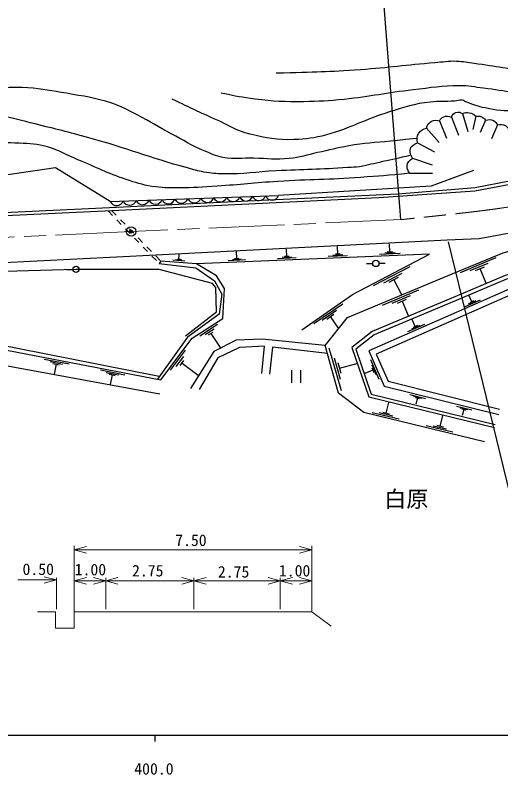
# Model space of a CAD drawing. Units: millimetres, scale not verified, with parts at other scales. Extents: x 40000 to 680000, y 20000 to 380000.
# Drawn here: x 445840 to 522871, y 198715 to 319238 of the extents above; entities that cross this region are included whole.
import ezdxf
from ezdxf.enums import TextEntityAlignment as Align

# ---------------------------------------------------------------- set-up
doc = ezdxf.new("R2010")
doc.units = ezdxf.units.MM
doc.header["$LTSCALE"] = 1000
doc.header["$PDMODE"] = 32
doc.header["$PDSIZE"] = 500
doc.linetypes.add('CHAIN', pattern=[18.5, 12, -1.5, 3.5, -1.5])
for name, color, linetype, lineweight in [('M-BGD', 7, 'Continuous', 25), ('M-BMK', 2, 'CHAIN', 13), ('M-BMK-SRVR', 3, 'Continuous', 25), ('M-STR-HTXT', 7, 'Continuous', 13), ('M-STR-STRC', 7, 'Continuous', 25), ('M-TTL-BAND', 7, 'Continuous', 25)]:
    doc.layers.add(name, color=color, linetype=linetype, lineweight=lineweight)
doc.styles.add('ＭＳ ゴシック', font='')
doc.styles.get('ＭＳ ゴシック').set_extended_font_data('MS Gothic')

msp = doc.modelspace()

# ---------------------------------------------------------------- linework, layer by layer
at = {"layer": 'M-BGD'}
for p, q in [((507037, 286802), (502860, 339773)), ((515028, 303079), (516156, 300225)), ((516803, 303635), (517617, 300781)), ((518913, 303194), (518417, 301077)), ((520463, 302595), (519599, 300625)), ((511063, 301322), (513096, 299025)), ((513132, 302452), (514261, 299720)), ((522341, 301819), (521408, 299633)), ((509672, 299009), (512348, 297582)), ((508889, 296557), (512000, 295512)), ((508437, 294158), (512017, 294173)), ((460921, 289695), (487610, 290632)), ((460577, 288191), (461273, 287473)), ((461172, 288220), (461868, 287502)), ((461969, 286755), (462665, 286037)), ((462565, 286784), (463261, 286066)), ((463361, 285319), (464057, 284601)), ((463957, 285348), (464653, 284630)), ((464753, 283883), (465450, 283166)), ((465349, 283912), (466045, 283195)), ((514343, 283552), (468189, 281167)), ((466146, 282448), (466842, 281730)), ((466741, 282477), (467438, 281759)), ((488921, 280962), (488873, 282136)), ((497013, 281315), (496962, 282553)), ((505271, 281675), (505217, 282980)), ((468189, 281167), (406225, 277977)), ((467538, 281012), (468234, 280294)), ((468134, 281041), (468830, 280323)), ((471815, 280483), (471874, 281258)), ((480992, 280616), (480946, 281726)), ((489661, 280846), (488194, 280785)), ((489288, 280977), (488555, 280947)), ((498575, 281069), (495478, 280941)), ((497794, 281192), (496246, 281128)), ((497400, 281331), (496626, 281299)), ((506916, 281416), (503653, 281281)), ((506093, 281546), (504462, 281478)), ((505679, 281692), (504863, 281658)), ((472769, 280214), (470830, 280363)), ((472292, 280349), (471323, 280423)), ((472057, 280464), (471572, 280501)), ((482391, 280396), (479616, 280281)), ((481692, 280506), (480304, 280448)), ((481339, 280630), (480645, 280602)), ((490401, 280729), (487467, 280607)), ((501548, 279845), (502548, 279845)), ((504548, 279845), (503548, 279845)), ((516474, 278415), (522151, 280782)), ((518011, 278723), (520850, 279907)), ((453988, 278910), (454988, 278910)), ((456988, 278910), (455988, 278910)), ((502689, 276324), (508499, 279370)), ((518839, 278735), (520259, 279327)), ((519549, 279031), (520496, 276760)), ((504294, 276795), (507199, 278318)), ((505172, 276885), (506625, 277647)), ((505899, 277266), (507117, 274942)), ((504093, 273247), (509843, 275647)), ((505650, 273560), (508525, 274760)), ((506489, 273572), (507927, 274172)), ((507208, 273872), (508168, 271572)), ((519572, 274047), (517168, 272989)), ((518918, 273903), (517716, 273374)), ((518264, 273758), (517841, 274720)), ((518565, 273891), (517964, 273626)), ((493220, 270295), (497788, 273462)), ((494520, 270859), (496804, 272442)), ((517119, 272640), (501954, 265965)), ((495250, 271026), (496392, 271818)), ((495821, 271422), (497087, 269595)), ((475104, 268388), (477915, 270216)), ((510769, 270173), (508062, 268981)), ((510033, 270010), (508680, 269414)), ((509297, 269848), (508820, 270930)), ((509635, 269997), (508958, 269699)), ((475990, 268564), (477395, 269478)), ((476524, 268511), (477226, 268968)), ((476875, 268739), (478338, 266491)), ((497578, 259625), (495663, 266412)), ((470471, 262931), (472881, 266102)), ((450412, 264663), (454392, 263899)), ((451369, 264273), (453359, 263891)), ((451828, 263978), (452823, 263787)), ((471391, 263483), (472596, 265068)), ((472009, 263638), (472612, 264431)), ((472310, 264034), (474847, 262106)), ((497439, 261418), (496481, 264811)), ((497539, 262362), (497060, 264059)), ((497299, 263210), (500014, 263976)), ((502208, 264616), (503549, 261495)), ((452326, 263883), (452020, 262291)), ((459364, 262943), (463220, 262202)), ((489651, 262895), (489651, 260895)), ((491151, 260895), (491151, 262895)), ((502566, 262921), (501318, 262385)), ((502387, 263769), (503058, 262208)), ((502399, 263311), (502734, 262531)), ((460291, 262565), (462219, 262195)), ((460736, 262280), (461700, 262094)), ((461218, 262187), (460921, 260644)), ((508445, 259060), (510948, 258440)), ((509040, 258780), (510291, 258470)), ((509321, 258577), (509947, 258422)), ((509634, 258500), (509386, 257499)), ((504696, 256081), (505113, 257802)), ((515823, 257231), (518281, 256622)), ((516407, 256956), (517636, 256652)), ((516684, 256757), (517298, 256605)), ((506743, 255129), (502441, 256171)), ((505719, 255605), (503568, 256126)), ((505234, 255950), (504158, 256211)), ((513258, 254003), (513671, 255708)), ((516991, 256681), (516747, 255698)), ((515287, 253060), (511024, 254093)), ((514273, 253532), (512141, 254048)), ((513791, 253874), (512726, 254132))]:
    msp.add_line(p, q, dxfattribs=at)
for points in [[(562431, 301334), (549939, 297822), (536949, 294770), (518777, 291310), (503520, 290275), (461172, 288220), (435257, 286958), (388212, 284846), (350338, 283124), (321420, 281755), (291893, 280394), (251627, 278251), (218481, 277818)], [(549264, 298204), (535131, 295026), (518794, 291826), (506549, 290844), (487178, 289927), (461894, 288722), (435079, 287436), (423173, 286902), (387973, 285315), (357000, 283863), (336985, 282894), (329412, 282555)], [(460921, 289695), (452216, 295020), (438863, 293049), (422988, 286894)], [(518520, 294579), (511819, 292086), (487610, 290632)], [(561331, 293631), (543210, 288134), (519453, 283735), (514343, 283552)], [(515165, 278194), (523228, 281557), (525744, 282206), (529601, 283049), (533995, 283304), (537971, 284151), (546231, 286295), (562911, 292176)], [(561623, 287709), (543798, 281536), (536825, 280319), (529400, 279332), (523572, 277954), (516558, 274985)], [(561833, 287101), (543960, 280910), (536923, 279682), (529517, 278698), (523773, 277339), (516809, 274391)], [(563695, 285476), (544915, 279450), (535420, 277520), (528769, 276868), (524178, 275747), (517119, 272640)], [(571035, 265426), (564859, 283313), (563190, 284278), (543353, 277953), (534432, 276310), (525785, 275449), (503092, 265476), (504988, 261146), (522638, 256729)], [(511551, 281309), (474611, 279772), (468942, 280207)], [(491307, 269334), (499359, 274916), (511551, 281309)], [(468942, 280207), (468680, 279834), (474484, 279131), (477429, 277108), (478600, 274998), (478200, 271798), (473157, 268129), (468405, 261511)], [(478754, 271120), (479041, 275889), (477789, 277906), (474611, 279772)], [(472877, 268369), (477755, 272151), (477651, 276038), (477129, 276690), (468678, 278881), (455488, 278910), (410180, 277637), (405977, 277364)], [(495001, 266837), (498539, 271254), (515165, 278194)], [(516558, 274985), (502464, 269070), (499247, 266536)], [(399751, 273976), (422063, 271296), (435970, 267744), (468937, 261409)], [(468688, 261906), (432496, 269046), (422480, 271916), (399943, 274507)], [(516809, 274391), (502794, 268510), (499901, 266231)], [(468770, 259091), (436222, 265111), (421771, 269885), (399632, 271731)], [(468937, 261409), (473937, 267987), (478754, 271120)], [(495001, 266837), (485007, 267841), (480912, 267658), (477339, 265884), (473635, 259989)], [(484981, 262363), (485373, 266745), (481408, 266510), (477991, 264867), (475017, 259859)], [(495363, 265556), (486677, 266562), (486155, 262285)], [(520294, 251539), (501122, 256182), (497132, 259286), (495001, 266837)], [(499247, 266536), (501925, 258684), (521848, 253811)], [(499901, 266231), (502326, 259123), (521972, 254317)], [(501954, 265965), (504354, 260383), (522561, 255870)]]:
    msp.add_lwpolyline(points, dxfattribs=at)
for centre in [(503048, 279845), (455488, 278910)]:
    msp.add_circle(centre, 500, dxfattribs=at)
for centre in [(482463, 290855), (484516, 290927), (486569, 290999), (461934, 290134), (463987, 290206), (466040, 290278), (468093, 290350), (470145, 290422), (472198, 290494), (474251, 290566), (476304, 290638), (478357, 290710), (480410, 290783)]:
    msp.add_arc(centre, 1104, 203.45956, 340.56134, dxfattribs=at)
for points, knots in [([(556762, 319023), (554773, 317557), (554216, 317085), (552447, 316058), (551590, 315560), (551125, 315244), (550217, 314845), (548142, 313934), (546866, 313715), (544700, 313046), (541628, 312096), (539912, 311535), (536797, 310737), (535438, 310389), (534674, 310142), (533276, 310033), (531109, 309863), (529884, 310151), (527720, 310346), (524157, 310667), (522190, 311100), (518642, 311559), (517558, 311699), (516958, 311878), (515864, 311911), (514502, 311952), (513741, 311783), (512382, 311676), (507777, 311313), (505214, 310902), (500605, 310581), (495402, 310218), (493666, 310190), (487263, 310033)], [0, 0, 0, 0, 1, 1, 1, 2, 2, 2, 3, 3, 3, 4, 4, 4, 5, 5, 5, 6, 6, 6, 7, 7, 7, 8, 8, 8, 9, 9, 9, 10, 10, 10, 11, 11, 11, 11]), ([(558041, 315033), (556105, 313540), (555448, 313036), (553605, 312061), (551742, 311075), (550553, 310836), (548597, 310052), (545876, 308962), (544423, 308156), (541632, 307261), (539790, 306670), (538705, 306460), (536781, 306270), (533921, 305988), (532291, 306174), (529425, 306374), (525772, 306630), (523776, 307231), (520139, 307652), (518654, 307825), (517826, 308046), (516331, 308044), (513446, 308039), (511841, 307715), (508975, 307392), (504682, 306908), (502316, 306326), (498020, 305879), (495502, 305617), (494081, 305551), (491551, 305513), (488551, 305469), (486857, 305544), (483882, 305931), (481769, 306205), (481016, 306333), (478509, 306870)], [0, 0, 0, 0, 1, 1, 1, 2, 2, 2, 3, 3, 3, 4, 4, 4, 5, 5, 5, 6, 6, 6, 7, 7, 7, 8, 8, 8, 9, 9, 9, 10, 10, 10, 11, 11, 11, 12, 12, 12, 12]), ([(559141, 311601), (555852, 310267), (554995, 309927), (552322, 308897), (548857, 307562), (546921, 306793), (543401, 305610), (541641, 305019), (540677, 304593), (538862, 304202), (538019, 304020), (537531, 303992), (536671, 303928), (535010, 303805), (534073, 303850), (532407, 303850), (529625, 303850), (528062, 303790), (525286, 303967), (523367, 304090), (522262, 304057), (520395, 304515), (519245, 304797), (518606, 304993), (517500, 305415), (517186, 305534), (517049, 305719), (516717, 305767), (516244, 305835), (515981, 305646), (515504, 305610), (514009, 305500), (513161, 305608), (511670, 305454), (509089, 305188), (507697, 304643), (505214, 303889), (501231, 302679), (499211, 301354), (495198, 300250), (493233, 299710), (492070, 299587), (490033, 299507), (487309, 299399), (485754, 299714), (483108, 300368), (480801, 300937), (479684, 301791), (477513, 302754), (474844, 303938), (473991, 304359), (470744, 305923)], [0, 0, 0, 0, 1, 1, 1, 2, 2, 2, 3, 3, 3, 4, 4, 4, 5, 5, 5, 6, 6, 6, 7, 7, 7, 8, 8, 8, 9, 9, 9, 10, 10, 10, 11, 11, 11, 12, 12, 12, 13, 13, 13, 14, 14, 14, 15, 15, 15, 16, 16, 16, 17, 17, 17, 17]), ([(509622, 299662), (507568, 299477), (507041, 299424), (505388, 299256), (502796, 298992), (501330, 298934), (498762, 298499), (496810, 298169), (495743, 297842), (493806, 297430), (492055, 297058), (491100, 296682), (489320, 296491), (487142, 296258), (485902, 296503), (483712, 296543), (481786, 296579), (480682, 296359), (478782, 296673), (477577, 296873), (476959, 297240), (475834, 297717), (473712, 298617), (472625, 299342), (470592, 300430), (468469, 301566), (467345, 302326), (465192, 303403), (463635, 304182), (462808, 304753), (461149, 305281), (458416, 306151), (456801, 306354), (453976, 306846), (451594, 307261), (450258, 307534), (447846, 307707), (445537, 307873), (444219, 307757), (441925, 307446), (440979, 307318), (440418, 307315), (439525, 306977), (436925, 305991), (435710, 304912), (433265, 303586), (429983, 301805), (428131, 300833), (424866, 299021), (423538, 298284), (422866, 297727), (421475, 297117), (418750, 295922), (417069, 295532), (414120, 295135), (411171, 294737), (409477, 295140), (406503, 295239), (404422, 295308), (403264, 295536), (401182, 295552), (397879, 295577), (396023, 295548), (392731, 295291), (389777, 295060), (388115, 294942), (385192, 294456), (381686, 293873), (379768, 293296), (376272, 292657), (374696, 292369), (373803, 292269), (372229, 291978), (371411, 291828), (370966, 291672), (370142, 291561), (367733, 291235), (366363, 291220), (363934, 291118), (359302, 290923), (356701, 291028), (352066, 290935), (349855, 290891), (348611, 290964), (346405, 290805), (343749, 290612), (342283, 290235), (339623, 290100), (337263, 289981), (335926, 289855), (333572, 290074), (332069, 290214), (331280, 290619), (329816, 290987), (325159, 292158), (323664, 292672), (318000, 294378)], [0, 0, 0, 0, 1, 1, 1, 2, 2, 2, 3, 3, 3, 4, 4, 4, 5, 5, 5, 6, 6, 6, 7, 7, 7, 8, 8, 8, 9, 9, 9, 10, 10, 10, 11, 11, 11, 12, 12, 12, 13, 13, 13, 14, 14, 14, 15, 15, 15, 16, 16, 16, 17, 17, 17, 18, 18, 18, 19, 19, 19, 20, 20, 20, 21, 21, 21, 22, 22, 22, 23, 23, 23, 24, 24, 24, 25, 25, 25, 26, 26, 26, 27, 27, 27, 28, 28, 28, 29, 29, 29, 30, 30, 30, 31, 31, 31, 32, 32, 32, 32]), ([(515028, 303079), (515221, 303419), (515375, 303686), (515760, 303813), (516153, 303942), (516442, 303804), (516803, 303635)], [0, 0, 0, 0, 1, 1, 1, 2, 2, 2, 2]), ([(516803, 303635), (517223, 303770), (517456, 303834), (517870, 303766), (518329, 303691), (518537, 303505), (518913, 303194)], [0, 0, 0, 0, 1, 1, 1, 2, 2, 2, 2]), ([(508589, 297013), (506415, 296517), (505867, 296392), (504120, 296004), (502694, 295688), (501908, 295444), (500468, 295204), (499755, 295085), (499345, 295098), (498625, 295048), (494175, 294736), (491671, 294774), (487217, 294543), (483962, 294375), (482145, 293962), (478888, 294056), (477667, 294092), (476980, 294154), (475775, 294352), (474732, 294524), (474169, 294725), (473149, 295001), (466990, 296668), (463682, 298088), (457533, 299793), (454219, 300713), (452341, 301149), (449004, 301984), (446811, 302534), (445594, 302910), (443370, 303315), (442598, 303455), (442158, 303586), (441374, 303545), (440578, 303503), (440128, 303392), (439375, 303128), (437777, 302568), (437027, 301917), (435558, 301076), (433648, 299983), (432575, 299369), (430758, 298128), (429537, 297294), (429020, 296566), (427706, 295885), (425956, 294978), (424832, 294747), (422907, 294320), (420303, 293742), (418803, 293617), (416151, 293329), (413002, 292987), (411226, 292905), (408065, 292703), (404847, 292497), (403043, 292416), (399822, 292259), (395728, 292061), (393419, 292187), (389337, 291816), (386418, 291551), (384803, 291223), (381903, 290799), (379382, 290430), (377967, 290235), (375460, 289782), (372945, 289327), (371569, 288890), (369043, 288503), (366966, 288185), (365795, 288016), (363696, 287903), (361905, 287807), (360898, 287927), (359105, 287956), (356405, 287999), (354894, 288088), (352193, 288112), (350583, 288127), (349676, 288250), (348072, 288112), (346014, 287935), (344878, 287685), (342829, 287434), (341913, 287322), (341402, 287236), (340481, 287173), (338499, 287038), (337381, 287207), (335395, 287251), (334141, 287279), (333434, 287233), (332187, 287356), (330891, 287483), (330424, 287587), (328900, 287914)], [0, 0, 0, 0, 1, 1, 1, 2, 2, 2, 3, 3, 3, 4, 4, 4, 5, 5, 5, 6, 6, 6, 7, 7, 7, 8, 8, 8, 9, 9, 9, 10, 10, 10, 11, 11, 11, 12, 12, 12, 13, 13, 13, 14, 14, 14, 15, 15, 15, 16, 16, 16, 17, 17, 17, 18, 18, 18, 19, 19, 19, 20, 20, 20, 21, 21, 21, 22, 22, 22, 23, 23, 23, 24, 24, 24, 25, 25, 25, 26, 26, 26, 27, 27, 27, 28, 28, 28, 29, 29, 29, 30, 30, 30, 31, 31, 31, 32, 32, 32, 32]), ([(511063, 301322), (511262, 301814), (511403, 302211), (511898, 302435), (512337, 302634), (512676, 302567), (513132, 302452)], [0, 0, 0, 0, 1, 1, 1, 2, 2, 2, 2]), ([(513132, 302452), (513331, 302766), (513478, 302952), (513811, 303113), (514238, 303321), (514566, 303202), (515028, 303079)], [0, 0, 0, 0, 1, 1, 1, 2, 2, 2, 2]), ([(518913, 303194), (519285, 303230), (519489, 303255), (519814, 303117), (520113, 302990), (520237, 302856), (520463, 302595)], [0, 0, 0, 0, 1, 1, 1, 2, 2, 2, 2]), ([(520463, 302595), (520956, 302669), (521295, 302755), (521715, 302503), (522025, 302316), (522159, 302138), (522341, 301819)], [0, 0, 0, 0, 1, 1, 1, 2, 2, 2, 2]), ([(509672, 299009), (509598, 299599), (509530, 300038), (509863, 300540), (510173, 301006), (510540, 301144), (511063, 301322)], [0, 0, 0, 0, 1, 1, 1, 2, 2, 2, 2]), ([(522341, 301819), (522826, 301898), (523179, 301989), (523593, 301726), (523905, 301527), (524033, 301329), (524196, 300996)], [0, 0, 0, 0, 1, 1, 1, 2, 2, 2, 2]), ([(508437, 294158), (504683, 293789), (503685, 293712), (500635, 293487), (495523, 293111), (492643, 293181), (487527, 292861), (483749, 292625), (481643, 292336), (477863, 292118), (475481, 291981), (474146, 291816), (471760, 291844), (470107, 291864), (469165, 291808), (467534, 292079), (465896, 292351), (465004, 292657), (463426, 293174), (460365, 294178), (458772, 295072), (455796, 296305), (453898, 297091), (452922, 297781), (450944, 298339), (449253, 298816), (448240, 298857), (446484, 298926), (444481, 299004), (443332, 299005), (441359, 298652), (439022, 298234), (437842, 297481), (435646, 296578), (432338, 295218), (430645, 294081), (427312, 292783), (425051, 291903), (423738, 291492), (421365, 290983), (418662, 290404), (417107, 290288), (414362, 289966), (407112, 289117), (403023, 288884), (395738, 288440), (391771, 288199), (389531, 288488), (385565, 288245), (379734, 287887), (376485, 287445), (370658, 287032), (368139, 286853), (366709, 286985), (364202, 286680), (360583, 286238), (358594, 285696), (354968, 285310), (353874, 285194), (353251, 285309), (352151, 285271), (347060, 285097), (344216, 284755), (339122, 284723), (336858, 284709), (335568, 284643), (333331, 284997), (331568, 285276), (330902, 285443), (328883, 286046)], [0, 0, 0, 0, 1, 1, 1, 2, 2, 2, 3, 3, 3, 4, 4, 4, 5, 5, 5, 6, 6, 6, 7, 7, 7, 8, 8, 8, 9, 9, 9, 10, 10, 10, 11, 11, 11, 12, 12, 12, 13, 13, 13, 14, 14, 14, 15, 15, 15, 16, 16, 16, 17, 17, 17, 18, 18, 18, 19, 19, 19, 20, 20, 20, 21, 21, 21, 22, 22, 22, 23, 23, 23, 23]), ([(508889, 296557), (508609, 296999), (508373, 297401), (508507, 297949), (508653, 298546), (509155, 298765), (509672, 299009)], [0, 0, 0, 0, 1, 1, 1, 2, 2, 2, 2]), ([(508437, 294158), (508162, 294534), (507977, 294838), (508002, 295323), (508034, 295916), (508444, 296202), (508889, 296557)], [0, 0, 0, 0, 1, 1, 1, 2, 2, 2, 2])]:
    msp.add_open_spline(points, degree=3, knots=knots, dxfattribs=at)
at = {"layer": 'M-BMK'}
msp.add_lwpolyline([(507037, 286802), (464219, 284918), (364039, 280210), (262466, 275485), (206973, 272994)], dxfattribs=at)
msp.add_open_spline([(563448, 298161), (550315, 294211), (546411, 293023), (535247, 290796), (524333, 288619), (520370, 288192), (507037, 286802)], degree=3, knots=[0, 0, 0, 0, 1, 1, 1, 2, 2, 2, 2], dxfattribs=at)
at = {"layer": 'M-BMK-SRVR'}
msp.add_circle((464219, 284918), 750, dxfattribs=at)
msp.add_point((464219, 284918), dxfattribs=at)
at = {"layer": 'M-STR-HTXT'}
for p, q in [((455209, 224570), (455209, 235026)), ((492887, 224570), (492887, 235026)), ((455209, 234408), (457141, 234926)), ((492887, 234408), (455209, 234408)), ((455209, 234408), (457141, 233890)), ((492887, 234408), (490956, 234926)), ((492887, 234408), (490956, 233890)), ((452386, 229635), (446241, 229635)), ((452386, 229635), (450454, 230152)), ((452386, 229635), (450454, 229117)), ((452386, 225009), (452386, 229970)), ((455209, 229478), (457141, 229996)), ((460211, 229478), (455209, 229478)), ((455209, 229478), (457141, 228960)), ((460211, 229478), (458279, 229996)), ((460211, 229478), (458279, 228960)), ((460211, 229478), (462143, 229996)), ((460211, 225009), (460211, 229970)), ((474192, 229478), (460211, 229478)), ((460211, 229478), (462143, 228960)), ((474192, 229478), (472260, 229996)), ((474192, 229478), (472260, 228960)), ((474192, 229478), (476124, 229996)), ((474192, 225009), (474192, 229970)), ((487883, 229478), (474192, 229478)), ((474192, 229478), (476124, 228960)), ((487883, 229478), (485951, 229996)), ((487883, 229478), (485951, 228960)), ((487883, 229478), (489815, 229996)), ((487883, 225009), (487883, 229970)), ((492887, 229478), (487883, 229478)), ((487883, 229478), (489815, 228960)), ((492887, 229478), (490956, 229996)), ((492887, 229478), (490956, 228960)), ((492887, 224570), (495964, 222289))]:
    msp.add_line(p, q, dxfattribs=at)
msp.add_lwpolyline([(492887, 224570), (455209, 224570), (455209, 221988), (452216, 221988), (452216, 224566), (449373, 224566)], dxfattribs=at)
at = {"layer": 'M-STR-STRC'}
msp.add_line((514503, 283281), (524376, 242997), dxfattribs=at)
at = {"layer": 'M-TTL-BAND'}
for p, q in [((40000, 205000), (579000, 205000)), ((468000, 205000), (468000, 204000))]:
    msp.add_line(p, q, dxfattribs=at)

# ---------------------------------------------------------------- texts
at = {"layer": 'M-BGD', "style": 'ＭＳ ゴシック'}
msp.add_text('白原', height=2566, dxfattribs=at).set_placement((507887, 242474), align=Align.MIDDLE_CENTER)
at = {"layer": 'M-STR-HTXT', "style": 'ＭＳ ゴシック'}
for s, p in [('7.50', (473715, 235935)), ('0.50', (449496, 231338)), ('1.00', (457771, 231279)), ('2.75', (466868, 231103)), ('2.75', (480484, 230927)), ('1.00', (490167, 231103))]:
    msp.add_text(s, height=1833, dxfattribs=at).set_placement(p, align=Align.MIDDLE_CENTER)
at = {"layer": 'M-TTL-BAND', "style": 'ＭＳ ゴシック'}
msp.add_text('400.0', height=1833, dxfattribs=at).set_placement((467844, 198195), align=Align.BOTTOM_CENTER)

doc.saveas('drawing.dxf')
